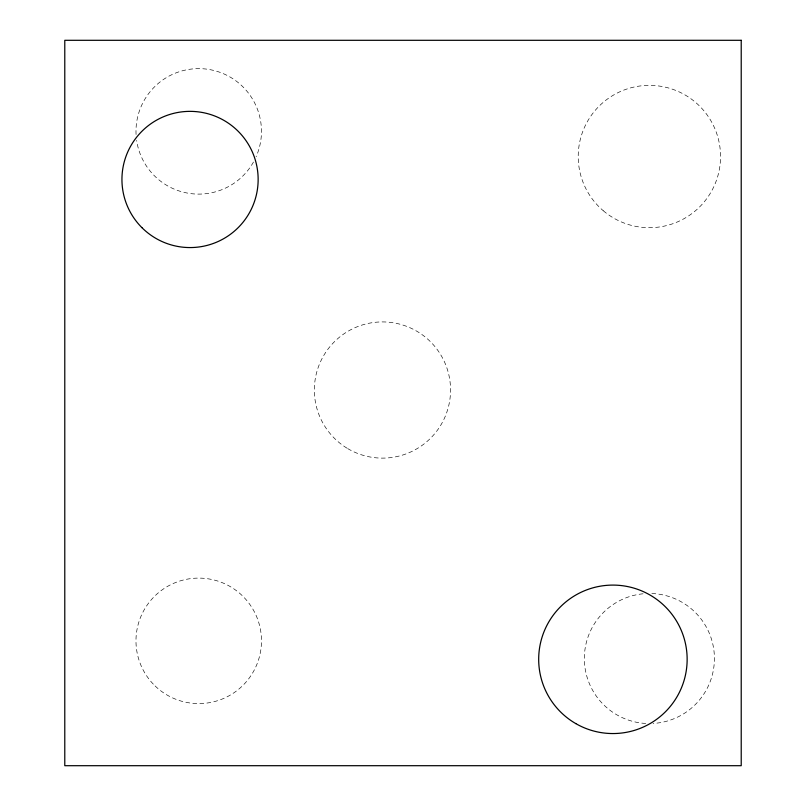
<?xml version="1.0" encoding="UTF-8"?>
<svg xmlns="http://www.w3.org/2000/svg" width="806" height="806" viewBox="0 0 806 806"><rect width="100%" height="100%" fill="white"/><g stroke="black" fill="none" stroke-linecap="round" stroke-linejoin="round"><path stroke-width="0.6" stroke-dasharray="4.03 3.02" d="M651.802 593.518A65.044 65.044 0 0 1 714.418 657.908A65.044 65.044 0 0 1 653.011 723.456M645.757 723.456A65.044 65.044 0 0 1 584.35 659.741A65.044 65.044 0 0 1 643.319 593.76M136.063 134.521A62.747 62.747 0 0 1 210.175 69.679A62.747 62.747 0 0 1 256.086 156.797M253.467 162.026A62.747 62.747 0 0 1 136.627 140.375M155.084 685.936A62.747 62.747 0 0 0 259.592 656.104A62.747 62.747 0 0 0 181.501 580.511A62.747 62.747 0 0 0 155.084 685.936M603.261 210.719A71.16 71.16 0 0 0 719.375 169.381A71.16 71.16 0 0 0 625.516 89.486A71.16 71.16 0 0 0 603.261 210.719M347.739 448.61A68.097 68.097 0 0 0 450.544 390.799A68.097 68.097 0 0 0 349.069 330.661A68.097 68.097 0 0 0 347.739 448.61"/><path stroke-width="1.21" d="M741.218 40.3L64.782 40.3L64.782 765.7L741.218 765.7L741.218 40.3M575.806 723.607A74.223 74.223 0 0 0 687.145 659.318A74.223 74.223 0 0 0 575.806 595.04A74.223 74.223 0 0 0 575.806 723.607M141.886 227.614A68.097 68.097 0 0 0 255.824 197.087A68.097 68.097 0 0 0 172.413 113.686A68.097 68.097 0 0 0 141.886 227.614"/></g></svg>
